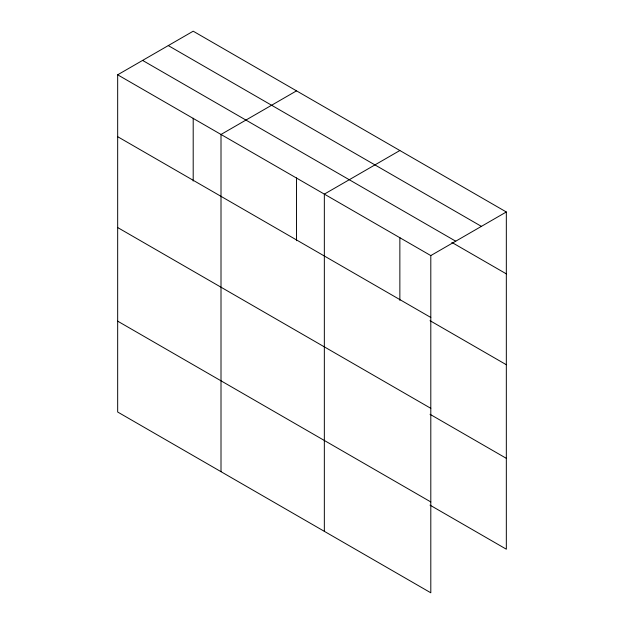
<?xml version="1.0" encoding="UTF-8"?>
<svg xmlns="http://www.w3.org/2000/svg" width="624" height="624" viewBox="0 0 624 624"><rect width="100%" height="100%" fill="white"/><g stroke="black" fill="none" stroke-linecap="round" stroke-linejoin="round"><path stroke-width="0.94" d="M193.198 181.046L193.198 118.217M296.533 240.7L296.533 177.871M399.859 300.362L399.859 237.533M430.802 408.33L430.802 255.583L117.671 74.802L117.671 412.019L430.802 592.8L430.802 408.33L117.671 227.549M430.037 505.151L506.329 549.198L506.329 211.981L193.198 31.2L117.671 74.802M296.533 90.854L221.005 134.464L221.005 471.674M399.859 150.517L324.34 194.119L324.34 531.336M430.802 255.583L506.329 211.981M168.277 45.591L481.4 226.372M142.6 60.411L455.723 241.199M451.838 242.408L506.329 273.866M117.671 136.687L430.802 317.468M430.037 320.681L506.329 364.728M430.037 414.297L506.329 458.336M117.671 321.157L430.802 501.938"/></g></svg>
